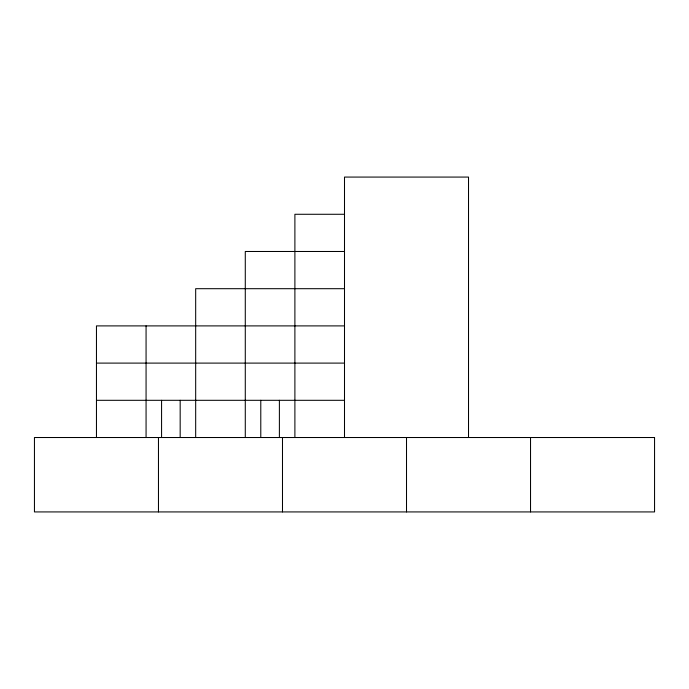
<?xml version="1.0" encoding="UTF-8"?>
<svg xmlns="http://www.w3.org/2000/svg" width="689" height="689" viewBox="0 0 689 689"><rect width="100%" height="100%" fill="white"/><g stroke="black" fill="none" stroke-linecap="round" stroke-linejoin="round"><path stroke-width="1.03" d="M344.5 214.279L294.892 214.279L294.892 437.515M344.5 251.485L245.284 251.485L245.284 437.515M344.5 288.691L195.676 288.691L195.676 437.515M344.5 325.897L96.46 325.897L96.46 437.515M96.46 363.103L344.5 363.103M96.46 400.309L344.5 400.309M530.53 437.515L530.53 511.927M468.52 437.515L468.52 177.073L344.5 177.073L344.5 437.515M406.51 437.515L406.51 511.927M282.49 437.515L282.49 511.927M279.389 400.309L279.389 437.515M260.786 400.309L260.786 437.515M180.173 400.309L180.173 437.515M161.57 400.309L161.57 437.515M158.47 437.515L158.47 511.927M146.068 325.897L146.068 437.515M654.55 437.515L34.45 437.515L34.45 511.927L654.55 511.927L654.55 437.515"/></g></svg>
